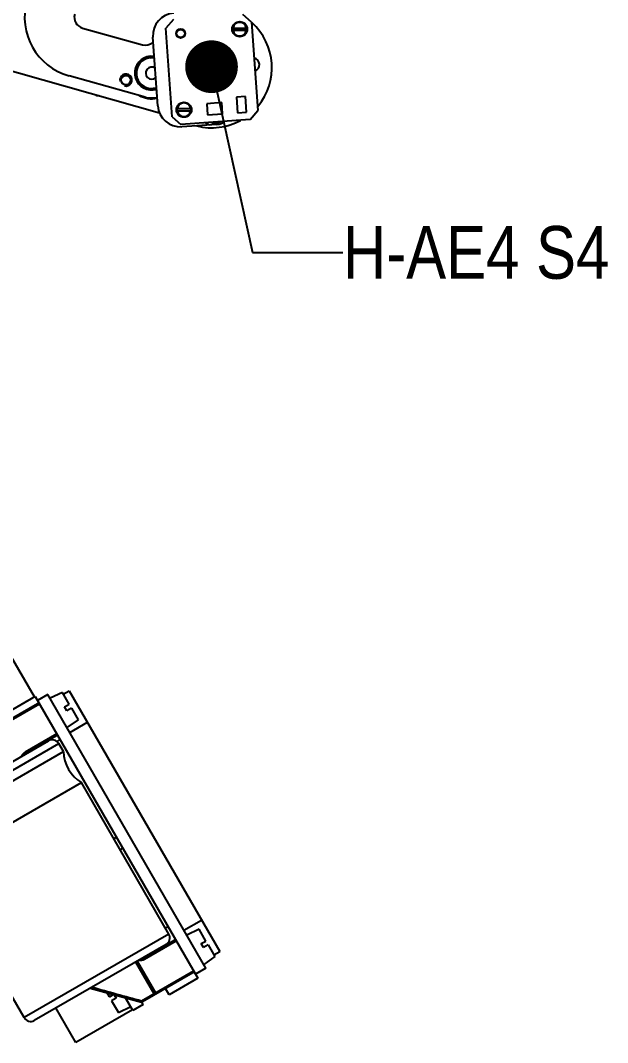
# Model space of a CAD drawing. Header units: millimetres. Extents: x 0 to 594, y 0 to 420.
# Drawn here: x 339.1 to 378.1, y 139.6 to 207.5 of the extents above; entities that cross this region are included whole.
import ezdxf

# ---------------------------------------------------------------- set-up
doc = ezdxf.new("R2010")
doc.units = ezdxf.units.MM
doc.header["$LTSCALE"] = 32.67
doc.layers.get('0').update_dxf_attribs({"linetype": 'CONTINUOUS'})
for name, color, linetype in [('3_ALL_AXES', 7, 'CONTINUOUS'), ('7_ALL_FEATURES', 7, 'CONTINUOUS'), ('AXIS', 7, 'CONTINUOUS'), ('NOTE', 7, 'CONTINUOUS')]:
    doc.layers.add(name, color=color, linetype=linetype)
doc.styles.get("Standard").update_dxf_attribs({"font": 'txt', "width": 0.85})
doc.styles.add('TEXTSTYLE_2', font='txt', dxfattribs={"width": 0.85})
doc.dimstyles.get("Standard").update_dxf_attribs({"dimtxt": 3.5, "dimasz": 3.5, "dimexe": 1.5, "dimexo": 1, "dimtad": 1, "dimtxsty": 'STANDARD', "dimblk": '_FILLED', "dimblk1": '_FILLED', "dimblk2": '_FILLED', "dimcen": 0.09, "dimadec": 0, "dimazin": 0, "dimtol": 1, "dimtp": 0.01, "dimtm": 0.01, "dimtfac": 1, "dimtofl": 0, "dimtmove": 0, "dimatfit": 3, "dimldrblk": '_FILLED', "dimfxl": 1, "dimtolj": 1, "dimarcsym": 0})

# ---------------------------------------------------------------- blocks, each defined once
blk = doc.blocks.new('_FILLED')
at = {"color": 0, "linetype": 'BYBLOCK'}
blk.add_solid([(0, 0), (-1, 0.214), (-1, -0.214)], dxfattribs=at)

msp = doc.modelspace()

# ---------------------------------------------------------------- linework, layer by layer
at = {"color": 7, "linetype": 'CONTINUOUS'}
for p, q in [((354.465, 207.389), (353.878, 207.9)), ((349.274, 207.578), (348.764, 206.991)), ((349.175, 201.12), (348.764, 206.991)), ((353.204, 207.005), (354.135, 207.005)), ((354.465, 207.389), (354.876, 201.519)), ((353.204, 206.855), (354.135, 206.855)), ((354.05, 202.463), (353.452, 202.421)), ((353.452, 202.421), (353.525, 201.374)), ((354.123, 201.416), (354.05, 202.463)), ((349.504, 201.654), (350.436, 201.654)), ((352.475, 202.052), (351.477, 201.983)), ((351.477, 201.983), (351.53, 201.235)), ((352.527, 201.304), (352.475, 202.052)), ((349.175, 201.12), (349.762, 200.61)), ((349.504, 201.504), (350.436, 201.504)), ((354.365, 200.932), (349.762, 200.61)), ((351.53, 201.235), (352.527, 201.304)), ((353.525, 201.374), (354.123, 201.416)), ((354.365, 200.932), (354.876, 201.519)), ((340.041, 162.603), (338.366, 165.504)), ((341.893, 162.895), (341.074, 162.513)), ((342.341, 162.119), (341.893, 162.895)), ((341.957, 162.785), (342.346, 163.01)), ((342.346, 163.01), (352.346, 145.69)), ((340.084, 162.628), (338.179, 161.528)), ((340.084, 162.628), (350.884, 143.922)), ((340.927, 162.768), (340.234, 162.368)), ((351.427, 144.582), (340.927, 162.768)), ((336.891, 160.242), (340.232, 162.171)), ((336.915, 160.141), (340.369, 162.135)), ((342.038, 161.944), (342.341, 162.119)), ((342.188, 161.684), (342.038, 161.944)), ((342.491, 161.859), (342.188, 161.684)), ((342.491, 161.859), (342.939, 161.083)), ((342.939, 161.083), (342.199, 160.565)), ((342.387, 160.24), (343.556, 160.915)), ((332.048, 153.947), (341.661, 159.497)), ((332.231, 154.63), (340.978, 159.68)), ((341.482, 160.006), (339.404, 158.806)), ((341.519, 160.143), (339.415, 158.928)), ((341.734, 159.77), (341.521, 159.647)), ((332.355, 153.416), (341.967, 158.966)), ((339.534, 158.881), (339.549, 158.855)), ((339.679, 158.93), (339.664, 158.956)), ((333.542, 151.36), (343.155, 156.91)), ((345.484, 153.275), (345.311, 153.175)), ((345.909, 152.539), (345.736, 152.439)), ((348.909, 147.343), (348.736, 147.243)), ((349.967, 147.11), (351.137, 147.785)), ((348.961, 146.853), (339.348, 141.303)), ((350.974, 147.167), (350.155, 146.785)), ((351.422, 146.391), (350.974, 147.167)), ((348.778, 146.17), (340.031, 141.12)), ((347.234, 145.243), (349.313, 146.443)), ((347.346, 145.192), (349.45, 146.407)), ((351.119, 146.216), (351.422, 146.391)), ((351.269, 145.956), (351.119, 146.216)), ((351.572, 146.131), (351.269, 145.956)), ((351.572, 146.131), (352.02, 145.355)), ((347.349, 145.345), (347.364, 145.318)), ((352.02, 145.355), (351.28, 144.837)), ((351.957, 145.465), (352.346, 145.69)), ((346.756, 145.002), (347.971, 142.897)), ((346.858, 145.061), (348.073, 142.956)), ((351.427, 144.582), (350.734, 144.182)), ((347.146, 142.421), (350.6, 144.415)), ((350.563, 144.278), (347.221, 142.349)), ((350.884, 143.922), (348.979, 142.822)), ((343.729, 143.255), (347.145, 142.339)), ((348.979, 142.822), (348.744, 143.228)), ((345.013, 142.691), (344.863, 142.951)), ((345.013, 142.691), (345.273, 142.841)), ((345.466, 142.606), (345.163, 142.431)), ((345.341, 142.823), (345.466, 142.606)), ((346.577, 141.782), (346.093, 142.621)), ((342.785, 139.65), (341.46, 141.945)), ((345.163, 142.431), (345.611, 141.655)), ((345.611, 141.655), (346.43, 142.037)), ((347.27, 142.182), (346.577, 141.782)), ((347.27, 142.182), (347.18, 142.337)), ((346.552, 141.825), (342.785, 139.65))]:
    msp.add_line(p, q, dxfattribs=at)
for centre, radius in [((353.67, 206.93), 0.5), ((349.748, 206.643), 0.273), ((346.114, 203.552), 0.312), ((349.97, 201.579), 0.5)]:
    msp.add_circle(centre, radius, dxfattribs=at)
for centre, radius, start, end in [((353.67, 206.93), 0.472, 170.84856, 189.15144), ((353.67, 206.93), 0.452, 9.55375, 170.44625), ((353.67, 206.93), 0.472, 350.84856, 9.15144), ((353.67, 206.93), 0.452, 189.55375, 350.44625), ((347.828, 204.012), 0.4, 55.35185, 312.50434), ((349.97, 201.579), 0.472, 170.84856, 189.15144), ((349.97, 201.579), 0.452, 9.55375, 170.44625), ((349.97, 201.579), 0.472, 350.84856, 9.15144), ((349.97, 201.579), 0.452, 189.55375, 350.44625), ((352.001, 201.658), 0.95, 253.851, 294.18137), ((340.282, 162.085), 0.1, 30, 120), ((341.228, 159.247), 0.5, 30, 120), ((341.432, 160.093), 0.1, 300, 30), ((339.715, 158.409), 0.6, 119.9981, 158.17286), ((339.654, 158.373), 0.5, 120.00258, 139.46598), ((344.466, 159.038), 2.5, 181.64236, 238.35764), ((348.528, 146.603), 0.5, 300, 30), ((349.363, 146.357), 0.1, 30, 120), ((346.985, 145.676), 0.5, 280.53339, 299.99489), ((347.046, 145.712), 0.6, 261.82856, 300.00187), ((350.513, 144.365), 0.1, 300, 30), ((347.171, 142.436), 0.1, 255, 300), ((339.781, 141.553), 0.5, 210, 300)]:
    msp.add_arc(centre, radius, start, end, dxfattribs=at)
at = {"color": 2, "linetype": 'CONTINUOUS'}
msp.add_arc((346.114, 203.552), 0.4, 255, 195, dxfattribs=at)
at = {"color": 7, "linetype": 'CONTINUOUS', "true_color": 0xffab00}
msp.add_arc((347.828, 204.012), 1.7, 240.52869, 282.42254, dxfattribs=at)
at = {"color": 7, "linetype": 'CONTINUOUS'}
for points, knots in [([(339.404, 158.806), (339.412, 158.811), (339.427, 158.826), (339.435, 158.858), (339.431, 158.894), (339.422, 158.917), (339.415, 158.928)], [0, 0, 0, 0, 0.209467, 0.444656, 0.71203, 1, 1, 1, 1]), ([(347.235, 145.243), (347.243, 145.248), (347.263, 145.253), (347.295, 145.244), (347.324, 145.223), (347.339, 145.203), (347.346, 145.192)], [0, 0, 0, 0, 0.209467, 0.444656, 0.71203, 1, 1, 1, 1]), ([(343.859, 143.331), (344.41, 143.179), (345.505, 142.874), (346.601, 142.572), (347.146, 142.421)], [0, 0, 0, 0, 0.502673, 1, 1, 1, 1]), ([(348.062, 142.834), (348.049, 142.827), (348.018, 142.84), (347.992, 142.866), (347.977, 142.886), (347.971, 142.897)], [0, 0, 0, 0, 0.380571, 0.671474, 1, 1, 1, 1]), ([(348.073, 142.956), (348.08, 142.945), (348.089, 142.922), (348.093, 142.886), (348.084, 142.854), (348.07, 142.839), (348.062, 142.834)], [0, 0, 0, 0, 0.287941, 0.555322, 0.790524, 1, 1, 1, 1]), ([(347.145, 142.339), (347.142, 142.34), (347.138, 142.35), (347.137, 142.376), (347.14, 142.402), (347.145, 142.42)], [0, 0, 0, 0, 0.111377, 0.321183, 1, 1, 1, 1]), ([(347.166, 142.388), (347.168, 142.386), (347.175, 142.377), (347.182, 142.369), (347.188, 142.364)], [0, 0, 0, 0, 0.270758, 1, 1, 1, 1]), ([(347.188, 142.364), (347.194, 142.358), (347.203, 142.35), (347.217, 142.347), (347.221, 142.349)], [0, 0, 0, 0, 0.629951, 1, 1, 1, 1])]:
    msp.add_open_spline(points, degree=3, knots=knots, dxfattribs=at)
msp.add_open_spline([(347.145, 142.42), (347.151, 142.409), (347.158, 142.399), (347.166, 142.388)], degree=3, dxfattribs=at)
at = {"layer": '3_ALL_AXES', "color": 7, "linetype": 'CONTINUOUS'}
for p, q in [((336.861, 204.631), (348.334, 201.385)), ((344.149, 202.492), (344.144, 202.571)), ((344.368, 202.507), (344.149, 202.492))]:
    msp.add_line(p, q, dxfattribs=at)
msp.add_arc((347.828, 204.012), 1.65, 254.41841, 282.68831, dxfattribs=at)
at = {"layer": '7_ALL_FEATURES', "color": 7, "linetype": 'CONTINUOUS'}
for p, q in [((343.232, 207.006), (347.207, 205.898)), ((348.229, 201.84), (347.911, 206.399)), ((347.893, 206.048), (347.933, 206.082)), ((347.724, 205.132), (347.998, 205.157)), ((347.724, 205.132), (347.733, 205.032)), ((347.733, 205.032), (348.005, 205.058)), ((347.385, 202.422), (342.346, 203.827)), ((348.148, 203.012), (347.923, 202.991)), ((347.932, 202.892), (347.923, 202.991)), ((348.155, 202.912), (347.932, 202.892)), ((352.15, 200.611), (349.83, 200.449))]:
    msp.add_line(p, q, dxfattribs=at)
for centre, radius, start, end in [((343.434, 207.729), 4.05, 164.41841, 254.41841), ((343.434, 207.729), 0.75, 164.41841, 254.41841), ((349.407, 206.504), 1.5, 94, 184), ((347.408, 206.62), 0.75, 254.41841, 310.30093), ((347.828, 204.012), 1.125, 95.30093, 275.30093), ((347.828, 204.012), 1.025, 95.30093, 275.30093), ((347.828, 204.012), 0.4, 55.26656, 312.53607), ((349.726, 201.945), 1.5, 184, 274), ((352.001, 201.658), 1.125, 236.46965, 253.68197), ((352.077, 201.658), 1.05, 274, 306.36772)]:
    msp.add_arc(centre, radius, start, end, dxfattribs=at)
at = {"layer": 'AXIS', "color": 7, "linetype": 'CONTINUOUS'}
for p, q in [((341.967, 158.966), (341.661, 159.497)), ((348.961, 146.853), (343.155, 156.91)), ((339.348, 141.303), (333.542, 151.36))]:
    msp.add_line(p, q, dxfattribs=at)
msp.add_circle((349.748, 206.643), 0.3, dxfattribs=at)
for centre, radius, start, end in [((351.811, 204.381), 4, 319.81293, 48.18707), ((354.534, 204.572), 0.445, 290.68227, 77.31773), ((351.811, 204.381), 4, 255.70679, 298.72447)]:
    msp.add_arc(centre, radius, start, end, dxfattribs=at)

# ---------------------------------------------------------------- texts
at = {"layer": 'NOTE', "color": 2, "linetype": 'CONTINUOUS', "insert": (360.53, 193.859), "char_height": 3.5, "width": 32.53906, "attachment_point": 1, "line_spacing_factor": 0.9, "style": 'TEXTSTYLE_2'}
msp.add_mtext('H-AE4 S4', dxfattribs=at)

# ---------------------------------------------------------------- leaders
at = {"layer": 'NOTE', "color": 2, "linetype": 'CONTINUOUS'}
msp.add_leader([(351.8, 204.437), (354.53, 192.109), (360.53, 192.109)], dimstyle='STANDARD', override={"dimtad": 0, "dimldrblk": 'DOT'}, dxfattribs=at)

doc.saveas('drawing.dxf')
